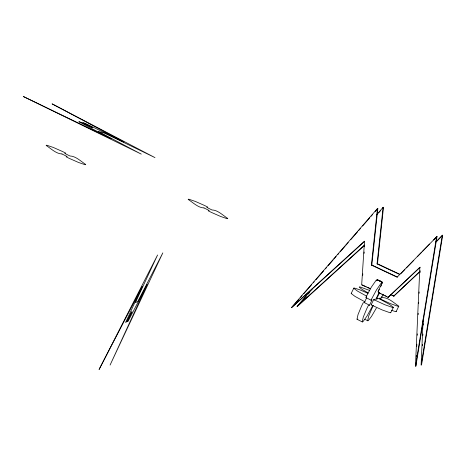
<?xml version="1.0" encoding="UTF-8"?>
<svg xmlns="http://www.w3.org/2000/svg" width="466" height="466" viewBox="0 0 466 466"><rect width="100%" height="100%" fill="white"/><g stroke="black" fill="none" stroke-linecap="round" stroke-linejoin="round"><path stroke-width="0.7" d="M382.167 283.427L382.12 282.769A60.603 3.483 -63.7 0 0 381.293 282.961L376.61 289.677L370.994 300.145M416.022 362.752L415.87 366.189L437.044 236.413L397.084 277.2L371.402 265.084L377.419 208.564L377.839 208.477L371.821 264.991L371.402 265.084M416.295 356.566L416.359 355.191M416.755 346.255L416.849 344.193M417.245 335.258L417.303 333.883M418.159 314.637L418.218 313.263M418.649 303.64L418.707 302.265M419.109 293.324L419.167 291.949M420.023 272.703L420.116 270.641M423.122 319.711L421.107 365.076L442.281 235.301L442.7 235.208L421.526 364.989L421.678 361.552M422.377 345.743L422.441 344.368M422.837 335.433L422.895 334.058M423.297 325.122L423.355 323.748M362.705 275.26L362.793 273.897M364.115 253.388L364.202 252.019M364.552 246.555L364.639 245.186M377.052 263.884L383.075 207.364L383.495 207.277L377.472 263.791L377.052 263.884L399.473 274.381M372.905 305.428L366.841 316.327L363.008 321.61A60.615 3.483 -63.7 0 1 362.204 321.779L363.288 317.084L366.742 308.754L368.379 305.457L369.515 305.183L372.089 299.947L371 300.174L365.781 297.483L371.379 287.085L376.062 280.375A60.603 3.483 -63.7 0 1 376.604 280.031M376.435 299.003L379.639 292.747M436.625 236.501L415.451 366.282L419.849 267.292L388.062 297.372L378.905 292.84A1.462 1.456 78 0 1 378.246 290.883L382.435 282.367L377.204 279.775L376.674 280.858M378.922 292.77L376.004 299.015L373.72 299.597L371.14 304.84L382.225 309.96L389.96 312.709A60.615 2.749 26.2 0 0 390.764 312.535M383.035 294.634L381.38 297.955M351.224 293.382L353.799 288.139M357.783 319.018A60.615 3.483 -63.7 0 1 356.979 319.187L358.057 314.492L361.511 306.168L363.165 302.848L364.284 302.591L366.701 297.681M377.355 280.229L377.623 279.687L377.204 279.775M378.666 290.79L379.446 289.194M380.757 286.532L381.019 286.002M381.281 285.472L381.543 284.936M374.489 300.022L374.815 299.364L374.489 299.201M380.099 298.537L379.93 298.048M390.735 312.669L393.316 307.426M396.182 311.509L398.762 306.267M373.196 305.44L368.734 315.925L367.651 320.62A60.615 3.483 -63.7 0 0 368.455 320.451L371.565 316.315L376.342 308.096M379.621 281.528L380.192 280.742M377.419 208.564L291.308 307.711L364.482 241.172L361.674 284.924L370.453 288.862M298.904 299.358L291.728 307.618L364.395 241.545M300.698 297.291L302.044 295.741M303.838 293.679L311.463 284.901M313.257 282.833L314.154 281.802M315.948 279.734L323.573 270.956M325.367 268.894L326.713 267.344M328.058 265.795L332.992 260.115M333.889 259.079L336.132 256.498M337.926 254.436L338.823 253.399M340.163 251.85L345.096 246.17M345.993 245.139L348.236 242.559M350.927 239.46L357.655 231.713M358.552 230.682L360.346 228.614M362.589 226.033L369.765 217.773M371.111 216.224L372.456 214.675M375.147 211.576L377.839 208.477M312.663 288.437L296.964 306.506L364.552 245.052M376.796 214.593L383.075 207.364M306.354 296.091L297.384 306.418L364.459 245.425M308.148 294.029L309.494 292.479M378.561 212.956L380.355 210.888M382.598 208.308L383.495 207.277M400.964 273.548L404.919 269.482M406.399 267.956L413.814 260.325M417.274 256.76L421.724 252.182M422.709 251.162L429.629 244.044M433.584 239.973L437.044 236.413M435.856 241.912L442.281 235.301M436.275 241.825L442.7 235.208M388.062 297.372L420.268 267.204M390.858 294.751L393.718 296.172L419.54 271.73M393.718 296.172L419.959 271.643M376.446 299.021L378.631 298.555L379.889 299.102L389.739 304.537L393.345 307.298A60.615 2.749 26.2 0 1 392.541 307.467L384.8 304.723L373.732 299.621M381.351 297.978L379.167 298.438L390.246 303.564L397.987 306.308A60.615 2.749 26.2 0 0 398.791 306.139C394.16 303.11 388.609 297.687 382.982 297.628L381.345 296.819M371.146 304.84L371.623 304.735M82.983 122.797L84.981 123.263L123.956 142.083L52.081 103.86L154.986 157.619L104.203 132.973L98.244 131.453L141.256 154.106L23.3 96.491L111.118 138.798L78.865 121.696L81.562 122.482L92.35 127.597L83.012 122.838M391.504 310.339L395.407 311.55A60.615 2.749 26.2 0 0 396.211 311.381L396.112 311.183M369.229 290.306L360.026 286.94A60.603 2.749 26.2 0 0 359.228 287.12L362.03 289.369L367.82 292.735M377.472 263.791L399.886 274.293M371.821 264.991L397.504 277.113M362.094 284.831L365.018 286.147M365.606 286.409L366.189 286.672M367.359 287.196L369.119 287.982M369.701 288.25L370.289 288.512M367.965 293.318L359.653 289.759L354.579 288.099A60.603 2.749 26.2 0 0 353.781 288.279L357.538 291.122L366.62 296.149M365.117 301.921L354.958 296.364L351.201 293.516A60.603 2.749 26.2 0 1 351.626 293.295M377.949 279.845L378.602 280.171M378.928 280.334L379.586 280.654M379.912 280.817L380.565 281.144M380.891 281.307L382.202 281.953M391.271 294.663L392.989 295.514M393.56 295.799L394.131 296.079M379.324 292.747L379.901 293.032M380.472 293.318L381.042 293.597M382.184 294.168L382.761 294.448M383.332 294.733L383.902 295.019M385.044 295.584L385.621 295.863M386.192 296.149L386.763 296.434M387.904 296.999L388.481 297.285M376.883 298.461L377.536 298.788M364.284 302.591L369.515 305.183M364.861 319.315L367.767 320.754M357.096 319.321L362.321 321.913M379.097 292.607A1.462 1.456 78 0 1 378.893 292.421M378.514 291.466A1.462 1.456 78 0 1 378.613 290.912M376.773 280.049A60.603 3.483 -63.7 0 1 376.889 280.183M127.282 321.54L128.028 321.412L147.25 284.342L110.075 365.076L162.826 252.875L137.715 301.613L135.437 302.533L157.578 254.989L99.072 369.509L142.34 286.316L125.686 322.356L126.752 321.627L131.604 311.859L132.024 311.766L127.288 321.517M61.972 153.966C56.182 153.838 50.835 148.503 46.163 145.456A60.615 2.749 26.2 0 1 46.967 145.287L53.322 147.46L62.502 151.502L65.788 153.145L64.692 153.39L69.923 155.976C75.719 156.075 81.061 161.463 85.732 164.486A60.615 2.749 26.2 0 1 84.929 164.655L78.573 162.483L69.393 158.446L66.108 156.797L67.203 156.559L61.972 153.966M204.003 207.941C198.3 207.859 192.866 202.454 188.2 199.448A60.603 2.749 26.2 0 1 189.004 199.262L195.359 201.44L204.533 205.477L207.819 207.12L206.729 207.364L211.954 209.956C217.657 209.933 223.173 215.554 227.763 218.461A60.615 2.749 26.2 0 1 226.959 218.636L220.604 216.457L211.424 212.42L208.168 210.801L209.234 210.533L204.003 207.941"/></g></svg>
